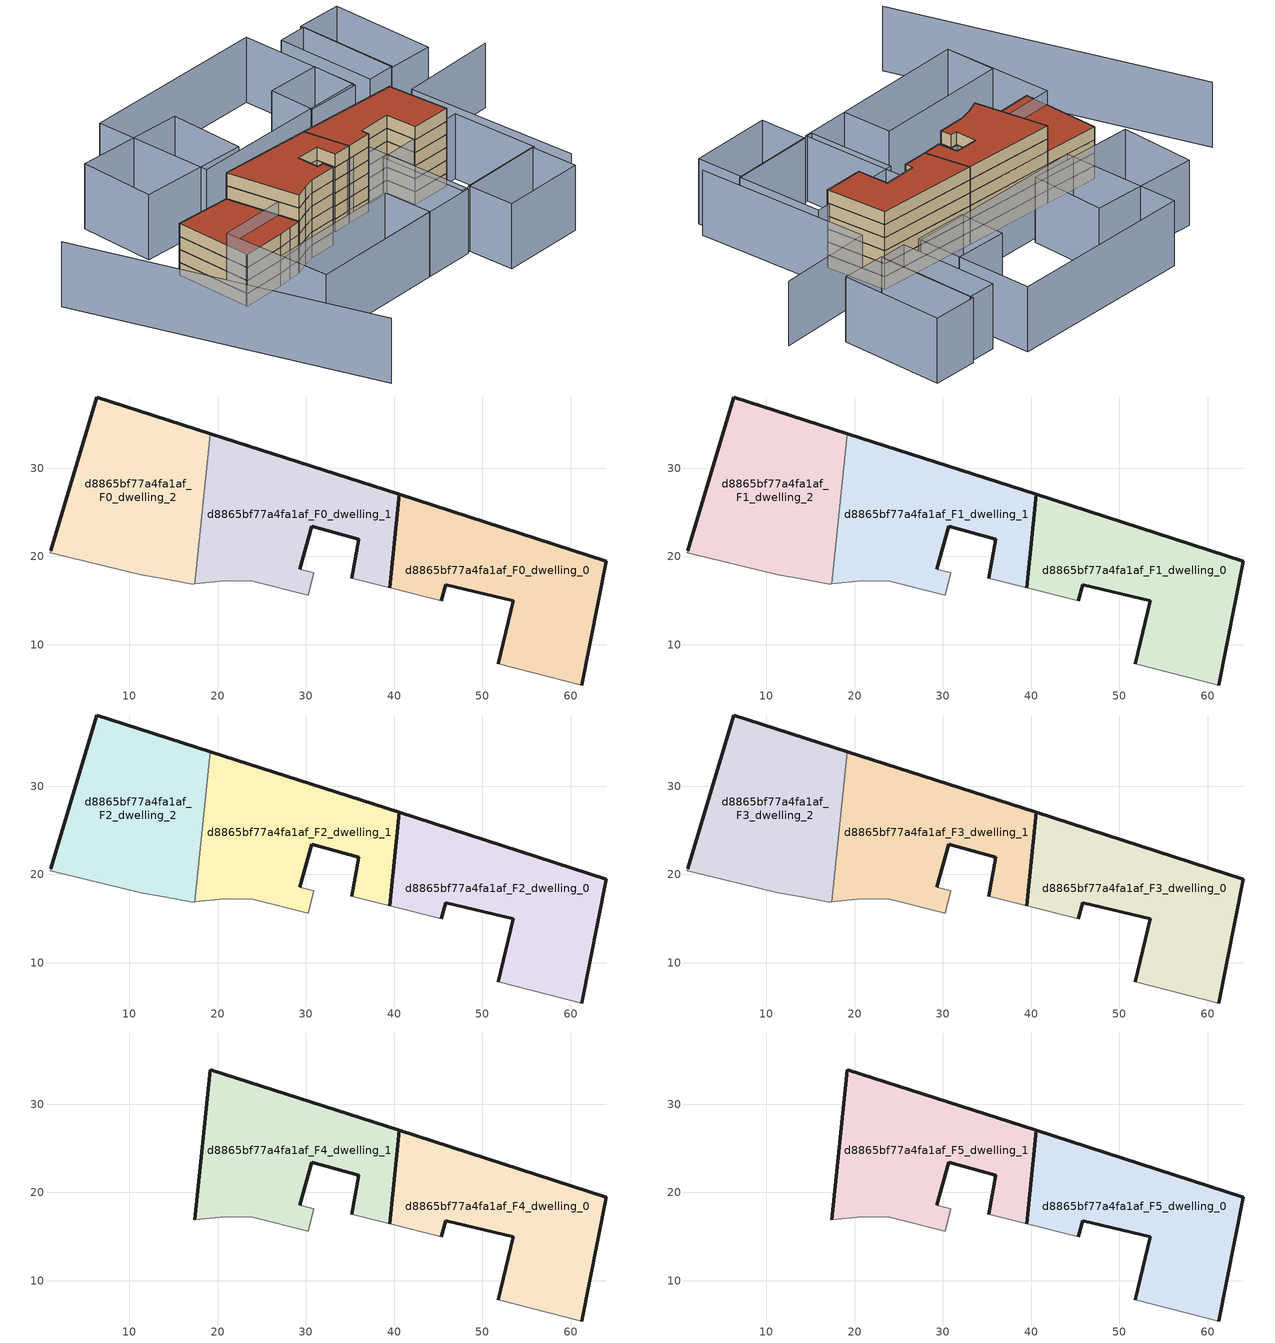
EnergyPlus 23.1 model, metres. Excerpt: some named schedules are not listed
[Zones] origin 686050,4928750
d8865bf77a4fa1af_F0_dwelling_0
 floor ground (EU_floor_Construction): 61.25,5.44 64.05,19.48 40.56,27.04 39.49,16.45 45.36,15 45.83,16.81 53.5,15 51.81,7.85 z0
 wall outside (EU_wall_Construction): 51.81,7.85 53.5,15 45.83,16.81 45.36,15 / 39.49,16.45 40.56,27.04 64.05,19.48 61.25,5.44 z0:3
 wall adiabatic (EU_wall_Construction): 45.36,15 39.49,16.45 / 61.25,5.44 51.81,7.85 z0:3
d8865bf77a4fa1af_F0_dwelling_1
 floor ground (EU_floor_Construction): 39.49,16.45 40.56,27.04 19.17,33.93 17.44,16.9 20.89,17.24 23.96,17.2 30.29,15.59 30.92,18.14 29.32,18.56 30.69,23.44 36.01,21.95 35.18,17.51 z0
 wall outside (EU_wall_Construction): 19.17,33.93 40.56,27.04 39.49,16.45 / 35.18,17.51 36.01,21.95 30.69,23.44 29.32,18.56 z0:3
 wall adiabatic (EU_wall_Construction): 29.32,18.56 30.92,18.14 30.29,15.59 23.96,17.2 20.89,17.24 17.44,16.9 / 39.49,16.45 35.18,17.51 z0:3
 wall to d8865bf77a4fa1af_F0_dwelling_2 (EU_wall_Construction): 17.44,16.9 19.17,33.93 z0:3
d8865bf77a4fa1af_F0_dwelling_2
 floor ground (EU_floor_Construction): 17.44,16.9 19.17,33.93 6.31,38.06 1.09,20.67 1.02,20.43 11.29,17.95 14.25,17.41 17.17,16.87 z0
 wall outside (EU_wall_Construction): 1.09,20.67 6.31,38.06 19.17,33.93 z0:3
 wall adiabatic (EU_wall_Construction): 17.44,16.9 17.17,16.87 14.25,17.41 11.29,17.95 1.02,20.43 1.09,20.67 z0:3
d8865bf77a4fa1af_F1_dwelling_0
 floor to d8865bf77a4fa1af_F0_dwelling_0 (EU_floor_Construction): 61.25,5.44 64.05,19.48 40.56,27.04 39.49,16.45 45.36,15 45.83,16.81 53.5,15 51.81,7.85 z3
 wall outside (EU_wall_Construction): 51.81,7.85 53.5,15 45.83,16.81 45.36,15 / 39.49,16.45 40.56,27.04 64.05,19.48 61.25,5.44 z3:6
 wall adiabatic (EU_wall_Construction): 45.36,15 39.49,16.45 / 61.25,5.44 51.81,7.85 z3:6
d8865bf77a4fa1af_F1_dwelling_1
 floor to d8865bf77a4fa1af_F0_dwelling_1 (EU_floor_Construction): 39.49,16.45 40.56,27.04 19.17,33.93 17.44,16.9 20.89,17.24 23.96,17.2 30.29,15.59 30.92,18.14 29.32,18.56 30.69,23.44 36.01,21.95 35.18,17.51 z3
 wall outside (EU_wall_Construction): 19.17,33.93 40.56,27.04 39.49,16.45 / 35.18,17.51 36.01,21.95 30.69,23.44 29.32,18.56 z3:6
 wall adiabatic (EU_wall_Construction): 29.32,18.56 30.92,18.14 30.29,15.59 23.96,17.2 20.89,17.24 17.44,16.9 / 39.49,16.45 35.18,17.51 z3:6
 wall to d8865bf77a4fa1af_F1_dwelling_2 (EU_wall_Construction): 17.44,16.9 19.17,33.93 z3:6
d8865bf77a4fa1af_F1_dwelling_2
 floor to d8865bf77a4fa1af_F0_dwelling_2 (EU_floor_Construction): 17.44,16.9 19.17,33.93 6.31,38.06 1.09,20.67 1.02,20.43 11.29,17.95 14.25,17.41 17.17,16.87 z3
 wall outside (EU_wall_Construction): 1.09,20.67 6.31,38.06 19.17,33.93 z3:6
 wall adiabatic (EU_wall_Construction): 17.44,16.9 17.17,16.87 14.25,17.41 11.29,17.95 1.02,20.43 1.09,20.67 z3:6
d8865bf77a4fa1af_F2_dwelling_0
 floor to d8865bf77a4fa1af_F1_dwelling_0 (EU_floor_Construction): 61.25,5.44 64.05,19.48 40.56,27.04 39.49,16.45 45.36,15 45.83,16.81 53.5,15 51.81,7.85 z6
 wall outside (EU_wall_Construction): 51.81,7.85 53.5,15 45.83,16.81 45.36,15 / 39.49,16.45 40.56,27.04 64.05,19.48 61.25,5.44 z6:9
 wall adiabatic (EU_wall_Construction): 45.36,15 39.49,16.45 / 61.25,5.44 51.81,7.85 z6:9
d8865bf77a4fa1af_F2_dwelling_1
 floor to d8865bf77a4fa1af_F1_dwelling_1 (EU_floor_Construction): 39.49,16.45 40.56,27.04 19.17,33.93 17.44,16.9 20.89,17.24 23.96,17.2 30.29,15.59 30.92,18.14 29.32,18.56 30.69,23.44 36.01,21.95 35.18,17.51 z6
 wall outside (EU_wall_Construction): 19.17,33.93 40.56,27.04 39.49,16.45 / 35.18,17.51 36.01,21.95 30.69,23.44 29.32,18.56 z6:9
 wall adiabatic (EU_wall_Construction): 29.32,18.56 30.92,18.14 30.29,15.59 23.96,17.2 20.89,17.24 17.44,16.9 / 39.49,16.45 35.18,17.51 z6:9
 wall to d8865bf77a4fa1af_F2_dwelling_2 (EU_wall_Construction): 17.44,16.9 19.17,33.93 z6:9
d8865bf77a4fa1af_F2_dwelling_2
 floor to d8865bf77a4fa1af_F1_dwelling_2 (EU_floor_Construction): 17.44,16.9 19.17,33.93 6.31,38.06 1.09,20.67 1.02,20.43 11.29,17.95 14.25,17.41 17.17,16.87 z6
 wall outside (EU_wall_Construction): 1.09,20.67 6.31,38.06 19.17,33.93 z6:9
 wall adiabatic (EU_wall_Construction): 17.44,16.9 17.17,16.87 14.25,17.41 11.29,17.95 1.02,20.43 1.09,20.67 z6:9
d8865bf77a4fa1af_F3_dwelling_0
 floor to d8865bf77a4fa1af_F2_dwelling_0 (EU_floor_Construction): 61.25,5.44 64.05,19.48 40.56,27.04 39.49,16.45 45.36,15 45.83,16.81 53.5,15 51.81,7.85 z9
 wall outside (EU_wall_Construction): 51.81,7.85 53.5,15 45.83,16.81 45.36,15 / 39.49,16.45 40.56,27.04 64.05,19.48 61.25,5.44 z9:12
 wall adiabatic (EU_wall_Construction): 45.36,15 39.49,16.45 / 61.25,5.44 51.81,7.85 z9:12
d8865bf77a4fa1af_F3_dwelling_1
 floor to d8865bf77a4fa1af_F2_dwelling_1 (EU_floor_Construction): 39.49,16.45 40.56,27.04 19.17,33.93 17.44,16.9 20.89,17.24 23.96,17.2 30.29,15.59 30.92,18.14 29.32,18.56 30.69,23.44 36.01,21.95 35.18,17.51 z9
 wall outside (EU_wall_Construction): 19.17,33.93 40.56,27.04 39.49,16.45 / 35.18,17.51 36.01,21.95 30.69,23.44 29.32,18.56 z9:12
 wall adiabatic (EU_wall_Construction): 29.32,18.56 30.92,18.14 30.29,15.59 23.96,17.2 20.89,17.24 17.44,16.9 / 39.49,16.45 35.18,17.51 z9:12
 wall to d8865bf77a4fa1af_F3_dwelling_2 (EU_wall_Construction): 17.44,16.9 19.17,33.93 z9:12
d8865bf77a4fa1af_F3_dwelling_2
 floor to d8865bf77a4fa1af_F2_dwelling_2 (EU_floor_Construction): 17.44,16.9 19.17,33.93 6.31,38.06 1.09,20.67 1.02,20.43 11.29,17.95 14.25,17.41 17.17,16.87 z9
 wall outside (EU_wall_Construction): 1.09,20.67 6.31,38.06 19.17,33.93 z9:12
 wall adiabatic (EU_wall_Construction): 17.44,16.9 17.17,16.87 14.25,17.41 11.29,17.95 1.02,20.43 1.09,20.67 z9:12
 roof outside (EU_roof_Construction): 19.17,33.93 17.44,16.9 17.17,16.87 14.25,17.41 11.29,17.95 1.02,20.43 1.09,20.67 6.31,38.06 z12
d8865bf77a4fa1af_F4_dwelling_0
 floor to d8865bf77a4fa1af_F3_dwelling_0 (EU_floor_Construction): 61.25,5.44 64.05,19.48 40.56,27.04 39.49,16.45 45.36,15 45.83,16.81 53.5,15 51.81,7.85 z12
 wall outside (EU_wall_Construction): 51.81,7.85 53.5,15 45.83,16.81 45.36,15 / 39.49,16.45 40.56,27.04 64.05,19.48 61.25,5.44 z12:15
 wall adiabatic (EU_wall_Construction): 45.36,15 39.49,16.45 / 61.25,5.44 51.81,7.85 z12:15
d8865bf77a4fa1af_F4_dwelling_1
 floor to d8865bf77a4fa1af_F3_dwelling_1 (EU_floor_Construction): 39.49,16.45 40.56,27.04 19.17,33.93 17.44,16.9 20.89,17.24 23.96,17.2 30.29,15.59 30.92,18.14 29.32,18.56 30.69,23.44 36.01,21.95 35.18,17.51 z12
 wall outside (EU_wall_Construction): 17.44,16.9 19.17,33.93 40.56,27.04 39.49,16.45 / 35.18,17.51 36.01,21.95 30.69,23.44 29.32,18.56 z12:15
 wall adiabatic (EU_wall_Construction): 29.32,18.56 30.92,18.14 30.29,15.59 23.96,17.2 20.89,17.24 17.44,16.9 / 39.49,16.45 35.18,17.51 z12:15
d8865bf77a4fa1af_F5_dwelling_0
 floor to d8865bf77a4fa1af_F4_dwelling_0 (EU_floor_Construction): 61.25,5.44 64.05,19.48 40.56,27.04 39.49,16.45 45.36,15 45.83,16.81 53.5,15 51.81,7.85 z15
 wall outside (EU_wall_Construction): 51.81,7.85 53.5,15 45.83,16.81 45.36,15 / 39.49,16.45 40.56,27.04 64.05,19.48 61.25,5.44 z15:18
 wall adiabatic (EU_wall_Construction): 45.36,15 39.49,16.45 / 61.25,5.44 51.81,7.85 z15:18
 roof outside (EU_roof_Construction): 64.05,19.48 61.25,5.44 51.81,7.85 53.5,15 45.83,16.81 45.36,15 39.49,16.45 40.56,27.04 z18
d8865bf77a4fa1af_F5_dwelling_1
 floor to d8865bf77a4fa1af_F4_dwelling_1 (EU_floor_Construction): 39.49,16.45 40.56,27.04 19.17,33.93 17.44,16.9 20.89,17.24 23.96,17.2 30.29,15.59 30.92,18.14 29.32,18.56 30.69,23.44 36.01,21.95 35.18,17.51 z15
 wall outside (EU_wall_Construction): 17.44,16.9 19.17,33.93 40.56,27.04 39.49,16.45 / 35.18,17.51 36.01,21.95 30.69,23.44 29.32,18.56 z15:18
 wall adiabatic (EU_wall_Construction): 29.32,18.56 30.92,18.14 30.29,15.59 23.96,17.2 20.89,17.24 17.44,16.9 / 39.49,16.45 35.18,17.51 z15:18
 roof outside (EU_roof_Construction): 40.56,27.04 39.49,16.45 35.18,17.51 36.01,21.95 30.69,23.44 29.32,18.56 30.92,18.14 30.29,15.59 23.96,17.2 20.89,17.24 17.44,16.9 19.17,33.93 z18
shading: 60.44,-22.58 69.62,17.19 / 69.62,17.19 92.35,11.95 / -15.11,53.66 -13.53,-18.51 / 40.14,-9.7 59.41,-14.38 / 59.41,-14.38 56.79,-25.17 / 56.79,-25.17 37.52,-20.49 / 37.52,-20.49 40.14,-9.7 / 37.93,-9.35 42.72,10.47 / 42.72,10.47 64.57,5.19 / 64.57,5.19 59.78,-14.63 / 59.78,-14.63 37.93,-9.35 / 27.51,-7.17 -3.72,0.6 / -3.72,0.6 -0.89,11.98 / -0.89,11.98 30.34,4.22 / 30.34,4.22 27.51,-7.17 / 2.3,25.62 45.36,15 / 45.36,15 39.19,-10.04 / 39.19,-10.04 -3.88,0.57 / -3.88,0.57 2.3,25.62 / 69.02,38.47 65.98,28 / 65.98,28 53.76,31.55 / 53.76,31.55 56.8,42.02 / 56.8,42.02 69.02,38.47 / 82.08,47.27 75.99,24.62 / 75.99,24.62 69.5,26.36 / 69.5,26.36 75.6,49.01 / 75.6,49.01 82.08,47.27 / 30.35,67.35 73.63,55.9 / 73.63,55.9 66.42,28.62 / 66.42,28.62 23.13,40.07 / 23.13,40.07 30.35,67.35 / 34.02,38.3 9.19,46.2 / 9.19,46.2 14.55,63.04 / 14.55,63.04 39.38,55.14 / 39.38,55.14 34.02,38.3 / 75.58,24.42 82.24,47.94 / 82.24,47.94 92.55,45.02 / 92.55,45.02 85.89,21.5 / 85.89,21.5 75.58,24.42 z0:15
[Building]
EU S2 Campaign: North Axis=0; Terrain=City; Solar Distribution=FullExterior
[Site:Location]
Bologna: Latitude=44.5; Longitude=11.25; Time Zone=1; Elevation=37
[SizingPeriod:WeatherFileDays]
AnnualSizingPeriod: Begin Month=1; Begin Day of Month=1; End Month=12; End Day of Month=31; Day of Week for Start Day=Monday; Use Weather File Daylight Saving Period=No; Use Weather File Rain and Snow Indicators=No
[MATERIAL]
EU_InternalMass_Material: Roughness=MediumRough; Thickness=0.1; Conductivity=1; Density=1800; Specific Heat=900; Thermal Absorptance=0.9; Solar Absorptance=0.7; Visible Absorptance=0.7
[MATERIAL:NOMASS] Roughness=MediumRough; Thermal Absorptance=0.9; Solar Absorptance=0.7; Visible Absorptance=0.7
Name | Thermal Resistance
EU_wall_NoMass | 0.905828
EU_roof_NoMass | 0.37593
EU_floor_NoMass | 0.67114
[CONSTRUCTION]
EU_wall_Construction: EU_wall_NoMass
EU_roof_Construction: EU_roof_NoMass
EU_floor_Construction: EU_floor_NoMass
EU_InternalMass_Construction: EU_InternalMass_Material
[ZONE] Type=1; Multiplier=1; Ceiling Height=autocalculate; Floor Area=autocalculate; Part of Total Floor Area=Yes
Name | Volume
d8865bf77a4fa1af_F0_dwelling_0 | 808.637
d8865bf77a4fa1af_F1_dwelling_0; d8865bf77a4fa1af_F2_dwelling_0; d8865bf77a4fa1af_F3_dwelling_0; d8865bf77a4fa1af_F4_dwelling_0; d8865bf77a4fa1af_F5_dwelling_0 | 808.638
d8865bf77a4fa1af_F0_dwelling_1 | 808.663
d8865bf77a4fa1af_F1_dwelling_1; d8865bf77a4fa1af_F2_dwelling_1; d8865bf77a4fa1af_F3_dwelling_1; d8865bf77a4fa1af_F4_dwelling_1; d8865bf77a4fa1af_F5_dwelling_1 | 808.659
d8865bf77a4fa1af_F0_dwelling_2 | 808.665
d8865bf77a4fa1af_F1_dwelling_2; d8865bf77a4fa1af_F2_dwelling_2; d8865bf77a4fa1af_F3_dwelling_2 | 808.667
[INTERNALMASS] Construction=EU_InternalMass_Construction
Name | Zone or ZoneList | Surface Area
d8865bf77a4fa1af_F0_dwelling_0_EU_InternalMass | d8865bf77a4fa1af_F0_dwelling_0 | 269.545
d8865bf77a4fa1af_F0_dwelling_1_EU_InternalMass | d8865bf77a4fa1af_F0_dwelling_1 | 269.554
d8865bf77a4fa1af_F0_dwelling_2_EU_InternalMass | d8865bf77a4fa1af_F0_dwelling_2 | 269.555
d8865bf77a4fa1af_F1_dwelling_0_EU_InternalMass | d8865bf77a4fa1af_F1_dwelling_0 | 269.545
d8865bf77a4fa1af_F1_dwelling_1_EU_InternalMass | d8865bf77a4fa1af_F1_dwelling_1 | 269.554
d8865bf77a4fa1af_F1_dwelling_2_EU_InternalMass | d8865bf77a4fa1af_F1_dwelling_2 | 269.555
d8865bf77a4fa1af_F2_dwelling_0_EU_InternalMass | d8865bf77a4fa1af_F2_dwelling_0 | 269.545
d8865bf77a4fa1af_F2_dwelling_1_EU_InternalMass | d8865bf77a4fa1af_F2_dwelling_1 | 269.554
d8865bf77a4fa1af_F2_dwelling_2_EU_InternalMass | d8865bf77a4fa1af_F2_dwelling_2 | 269.555
d8865bf77a4fa1af_F3_dwelling_0_EU_InternalMass | d8865bf77a4fa1af_F3_dwelling_0 | 269.545
d8865bf77a4fa1af_F3_dwelling_1_EU_InternalMass | d8865bf77a4fa1af_F3_dwelling_1 | 269.554
d8865bf77a4fa1af_F3_dwelling_2_EU_InternalMass | d8865bf77a4fa1af_F3_dwelling_2 | 269.555
d8865bf77a4fa1af_F4_dwelling_0_EU_InternalMass | d8865bf77a4fa1af_F4_dwelling_0 | 404.331
d8865bf77a4fa1af_F4_dwelling_1_EU_InternalMass | d8865bf77a4fa1af_F4_dwelling_1 | 404.349
d8865bf77a4fa1af_F5_dwelling_0_EU_InternalMass | d8865bf77a4fa1af_F5_dwelling_0 | 404.331
d8865bf77a4fa1af_F5_dwelling_1_EU_InternalMass | d8865bf77a4fa1af_F5_dwelling_1 | 404.349
[OTHEREQUIPMENT] Fuel Type=Electricity; Design Level Calculation Method=Watts/Area; Power per Zone Floor Area=1; Fraction Latent=0; Fraction Radiant=0; Fraction Lost=0; Carbon Dioxide Generation Rate=0; EndUse Subcategory=EU_Step8_InternalGains
Name | Zone or ZoneList or Space or SpaceList | Schedule
EU_Step8_InternalGain_d8865bf77a4fa1af_F0_dwelling_0_f000 | d8865bf77a4fa1af_F0_dwelling_0 | EU_Step8_GainSchedule_d8865bf77a4fa1af_F0_dwelling_0_f000
EU_Step8_InternalGain_d8865bf77a4fa1af_F0_dwelling_1_f000 | d8865bf77a4fa1af_F0_dwelling_1 | EU_Step8_GainSchedule_d8865bf77a4fa1af_F0_dwelling_1_f000
EU_Step8_InternalGain_d8865bf77a4fa1af_F0_dwelling_2_f000 | d8865bf77a4fa1af_F0_dwelling_2 | EU_Step8_GainSchedule_d8865bf77a4fa1af_F0_dwelling_2_f000
EU_Step8_InternalGain_d8865bf77a4fa1af_F1_dwelling_0_f000 | d8865bf77a4fa1af_F1_dwelling_0 | EU_Step8_GainSchedule_d8865bf77a4fa1af_F1_dwelling_0_f000
EU_Step8_InternalGain_d8865bf77a4fa1af_F1_dwelling_1_f000 | d8865bf77a4fa1af_F1_dwelling_1 | EU_Step8_GainSchedule_d8865bf77a4fa1af_F1_dwelling_1_f000
EU_Step8_InternalGain_d8865bf77a4fa1af_F1_dwelling_2_f000 | d8865bf77a4fa1af_F1_dwelling_2 | EU_Step8_GainSchedule_d8865bf77a4fa1af_F1_dwelling_2_f000
EU_Step8_InternalGain_d8865bf77a4fa1af_F2_dwelling_0_f000 | d8865bf77a4fa1af_F2_dwelling_0 | EU_Step8_GainSchedule_d8865bf77a4fa1af_F2_dwelling_0_f000
EU_Step8_InternalGain_d8865bf77a4fa1af_F2_dwelling_1_f000 | d8865bf77a4fa1af_F2_dwelling_1 | EU_Step8_GainSchedule_d8865bf77a4fa1af_F2_dwelling_1_f000
EU_Step8_InternalGain_d8865bf77a4fa1af_F2_dwelling_2_f000 | d8865bf77a4fa1af_F2_dwelling_2 | EU_Step8_GainSchedule_d8865bf77a4fa1af_F2_dwelling_2_f000
EU_Step8_InternalGain_d8865bf77a4fa1af_F3_dwelling_0_f000 | d8865bf77a4fa1af_F3_dwelling_0 | EU_Step8_GainSchedule_d8865bf77a4fa1af_F3_dwelling_0_f000
EU_Step8_InternalGain_d8865bf77a4fa1af_F3_dwelling_1_f000 | d8865bf77a4fa1af_F3_dwelling_1 | EU_Step8_GainSchedule_d8865bf77a4fa1af_F3_dwelling_1_f000
EU_Step8_InternalGain_d8865bf77a4fa1af_F3_dwelling_2_f000 | d8865bf77a4fa1af_F3_dwelling_2 | EU_Step8_GainSchedule_d8865bf77a4fa1af_F3_dwelling_2_f000
EU_Step8_InternalGain_d8865bf77a4fa1af_F4_dwelling_0_f000 | d8865bf77a4fa1af_F4_dwelling_0 | EU_Step8_GainSchedule_d8865bf77a4fa1af_F4_dwelling_0_f000
EU_Step8_InternalGain_d8865bf77a4fa1af_F4_dwelling_1_f000 | d8865bf77a4fa1af_F4_dwelling_1 | EU_Step8_GainSchedule_d8865bf77a4fa1af_F4_dwelling_1_f000
EU_Step8_InternalGain_d8865bf77a4fa1af_F5_dwelling_0_f000 | d8865bf77a4fa1af_F5_dwelling_0 | EU_Step8_GainSchedule_d8865bf77a4fa1af_F5_dwelling_0_f000
EU_Step8_InternalGain_d8865bf77a4fa1af_F5_dwelling_1_f000 | d8865bf77a4fa1af_F5_dwelling_1 | EU_Step8_GainSchedule_d8865bf77a4fa1af_F5_dwelling_1_f000
[ZONEVENTILATION:DESIGNFLOWRATE] Schedule=EU_AlwaysOn; Design Flow Rate Calculation Method=AirChanges/Hour; Air Changes per Hour=0.73129; Ventilation Type=Natural; Fan Pressure Rise=0; Fan Total Efficiency=1; Constant Term Coefficient=1; Temperature Term Coefficient=0; Velocity Term Coefficient=0; Velocity Squared Term Coefficient=0; Minimum Indoor Temperature=-100; Maximum Indoor Temperature=100; Delta Temperature=-100; Minimum Outdoor Temperature=-100; Maximum Outdoor Temperature=100; Maximum Wind Speed=40
Name | Zone or ZoneList or Space or SpaceList
EU_ConstantAir_d8865bf77a4fa1af_F0_dwelling_0 | d8865bf77a4fa1af_F0_dwelling_0
EU_ConstantAir_d8865bf77a4fa1af_F0_dwelling_1 | d8865bf77a4fa1af_F0_dwelling_1
EU_ConstantAir_d8865bf77a4fa1af_F0_dwelling_2 | d8865bf77a4fa1af_F0_dwelling_2
EU_ConstantAir_d8865bf77a4fa1af_F1_dwelling_0 | d8865bf77a4fa1af_F1_dwelling_0
EU_ConstantAir_d8865bf77a4fa1af_F1_dwelling_1 | d8865bf77a4fa1af_F1_dwelling_1
EU_ConstantAir_d8865bf77a4fa1af_F1_dwelling_2 | d8865bf77a4fa1af_F1_dwelling_2
EU_ConstantAir_d8865bf77a4fa1af_F2_dwelling_0 | d8865bf77a4fa1af_F2_dwelling_0
EU_ConstantAir_d8865bf77a4fa1af_F2_dwelling_1 | d8865bf77a4fa1af_F2_dwelling_1
EU_ConstantAir_d8865bf77a4fa1af_F2_dwelling_2 | d8865bf77a4fa1af_F2_dwelling_2
EU_ConstantAir_d8865bf77a4fa1af_F3_dwelling_0 | d8865bf77a4fa1af_F3_dwelling_0
EU_ConstantAir_d8865bf77a4fa1af_F3_dwelling_1 | d8865bf77a4fa1af_F3_dwelling_1
EU_ConstantAir_d8865bf77a4fa1af_F3_dwelling_2 | d8865bf77a4fa1af_F3_dwelling_2
EU_ConstantAir_d8865bf77a4fa1af_F4_dwelling_0 | d8865bf77a4fa1af_F4_dwelling_0
EU_ConstantAir_d8865bf77a4fa1af_F4_dwelling_1 | d8865bf77a4fa1af_F4_dwelling_1
EU_ConstantAir_d8865bf77a4fa1af_F5_dwelling_0 | d8865bf77a4fa1af_F5_dwelling_0
EU_ConstantAir_d8865bf77a4fa1af_F5_dwelling_1 | d8865bf77a4fa1af_F5_dwelling_1
[HVACTEMPLATE:THERMOSTAT] Constant Heating Setpoint=20; Constant Cooling Setpoint=50
EU_HeatOnly_d8865bf77a4fa1af_F0_dwelling_0; EU_HeatOnly_d8865bf77a4fa1af_F0_dwelling_1
